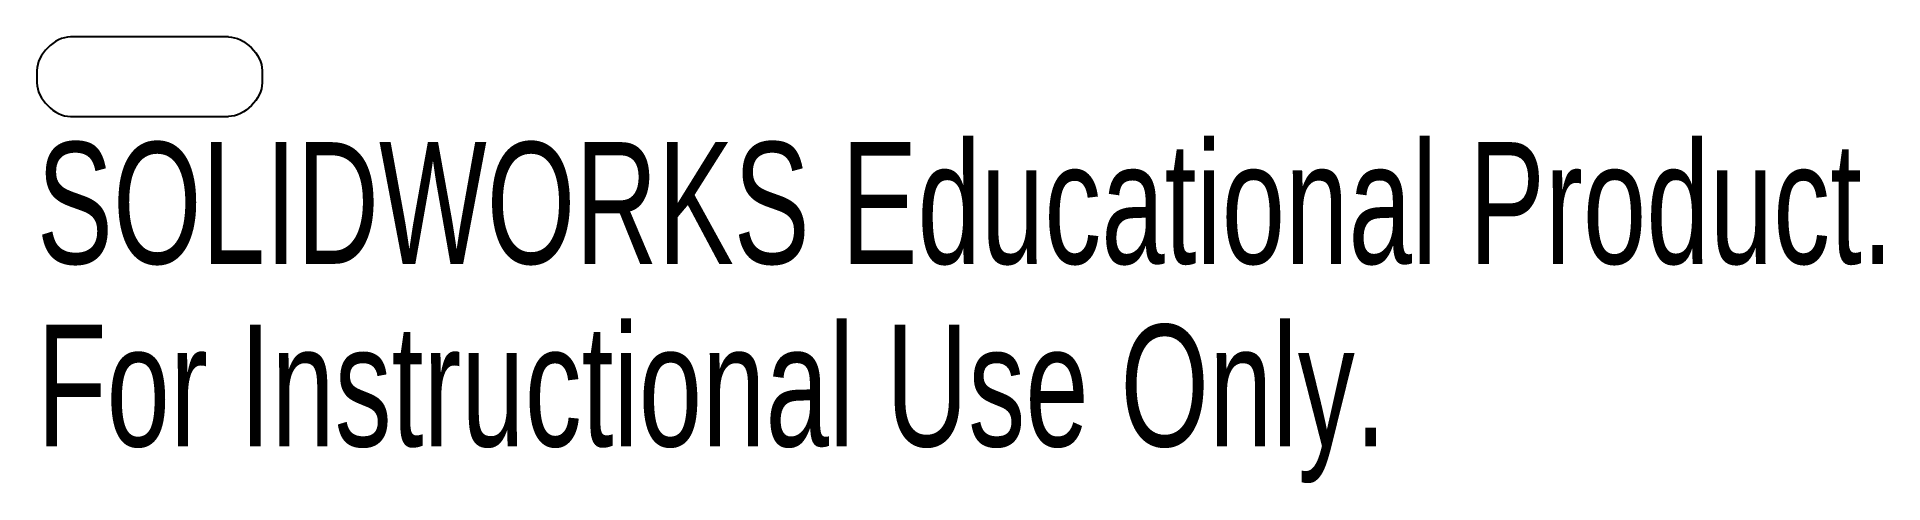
# Model space of a CAD drawing. Header units: inches. Extents: x -0.18 to 2.71, y -0.57 to 0.13.
import ezdxf

# ---------------------------------------------------------------- set-up
doc = ezdxf.new("R2010")
doc.units = ezdxf.units.IN
doc.header["$MEASUREMENT"] = 0
doc.styles.add('SLDTEXTSTYLE0', font='TXT', dxfattribs={"width": 0.7})

msp = doc.modelspace()

# ---------------------------------------------------------------- linework, layer by layer
at = {"color": 7, "linetype": 'Continuous', "lineweight": 25}
for points in [[(-0.1236, 0.1283), (-0.1483, 0.1283), (-0.176, 0.1007), (-0.176, 0.076)], [(0.1236, 0.1283), (0.0412, 0.1283), (-0.0412, 0.1283), (-0.1236, 0.1283)], [(0.1236, 0.1283), (0.1483, 0.1283), (0.176, 0.1007), (0.176, 0.076)], [(-0.176, 0.076), (-0.176, 0.0694), (-0.176, 0.0629), (-0.176, 0.0563)], [(0.176, 0.076), (0.176, 0.0694), (0.176, 0.0629), (0.176, 0.0563)], [(-0.176, 0.0563), (-0.176, 0.0316), (-0.1483, 0.0039), (-0.1236, 0.0039)], [(0.176, 0.0563), (0.176, 0.0316), (0.1483, 0.0039), (0.1236, 0.0039)], [(-0.1236, 0.0039), (-0.0822, 0.0039), (-0.0407, 0.0039), (0.0008, 0.0039)], [(0.0012, 0.0039), (0.042, 0.0039), (0.0828, 0.0039), (0.1236, 0.0039)]]:
    msp.add_open_spline(points, degree=3, dxfattribs=at)

# ---------------------------------------------------------------- texts
at = {"color": 7, "linetype": 'Continuous', "char_height": 0.1903, "attachment_point": 1, "style": 'SLDTEXTSTYLE0'}
for s, insert in [('SOLIDWORKS Educational Product.', (-0.176, -0.0362)), ('For Instructional Use Only.', (-0.176, -0.3217))]:
    msp.add_mtext(s, dxfattribs=dict(at, insert=insert))

doc.saveas('drawing.dxf')
